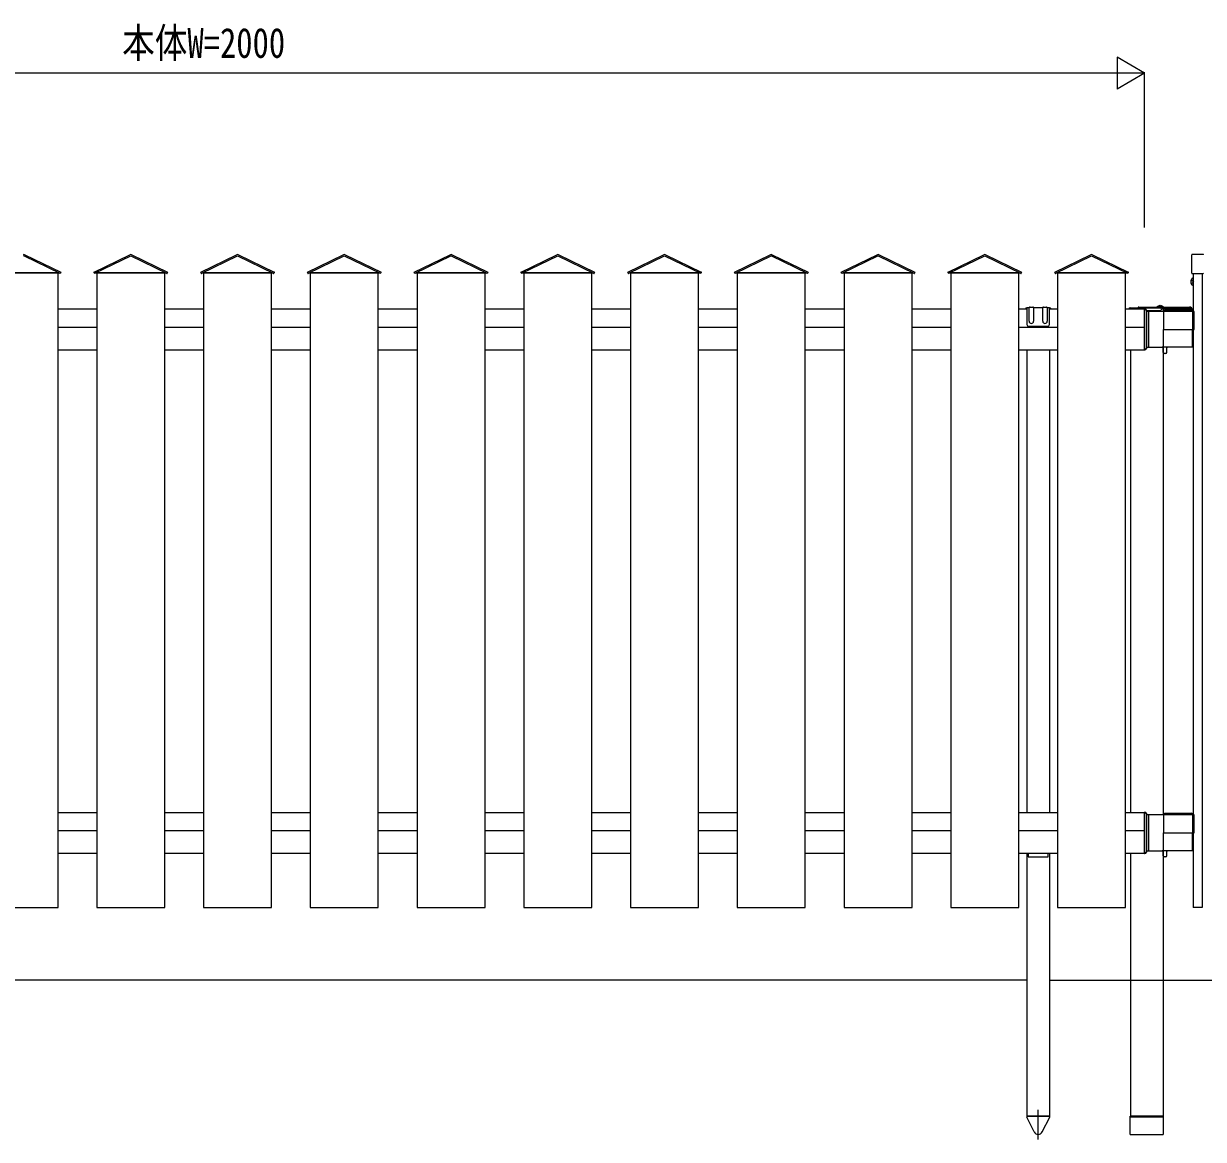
# Model space of a CAD drawing. Units: millimetres, scale not verified. Extents: x -4205 to 4205, y -2970 to 2970.
# Drawn here: x 1292 to 2592, y -1445 to -215 of the extents above; entities that cross this region are included whole.
import ezdxf
from ezdxf.enums import TextEntityAlignment as Align

# ---------------------------------------------------------------- set-up
doc = ezdxf.new("R2010")
doc.units = ezdxf.units.MM
doc.header["$LTSCALE"] = 16
doc.layers.add('0-5_YKK_A1', color=4, linetype='Continuous')
doc.layers.add('0-6_YKK_D', color=6, linetype='Continuous')
doc.styles.add('ＭＳ ゴシック', font='')
doc.styles.get('ＭＳ ゴシック').set_extended_font_data('MS Gothic')

msp = doc.modelspace()

# ---------------------------------------------------------------- linework, layer by layer
at = {"layer": '0-5_YKK_A1'}
for p, q in [((1331.95, -490.54), (1292.54, -471.44)), ((1293.19, -470.09), (1332.61, -489.19)), ((1369.3, -489.19), (1408.71, -470.09)), ((1409.36, -471.44), (1369.95, -490.54)), ((1449.65, -490.54), (1410.24, -471.44)), ((1410.89, -470.09), (1450.31, -489.19)), ((1487, -489.19), (1526.41, -470.09)), ((1527.06, -471.44), (1487.65, -490.54)), ((1567.35, -490.54), (1527.94, -471.44)), ((1528.59, -470.09), (1568.01, -489.19)), ((1604.7, -489.19), (1644.11, -470.09)), ((1644.76, -471.44), (1605.35, -490.54)), ((1685.05, -490.54), (1645.64, -471.44)), ((1646.29, -470.09), (1685.71, -489.19)), ((1722.4, -489.19), (1761.81, -470.09)), ((1762.46, -471.44), (1723.05, -490.54)), ((1802.75, -490.54), (1763.34, -471.44)), ((1763.99, -470.09), (1803.41, -489.19)), ((1840.1, -489.19), (1879.51, -470.09)), ((1880.16, -471.44), (1840.75, -490.54)), ((1920.45, -490.54), (1881.04, -471.44)), ((1881.69, -470.09), (1921.11, -489.19)), ((1957.8, -489.19), (1997.21, -470.09)), ((1997.86, -471.44), (1958.45, -490.54)), ((2038.15, -490.54), (1998.74, -471.44)), ((1999.39, -470.09), (2038.81, -489.19)), ((2075.5, -489.19), (2114.91, -470.09)), ((2115.56, -471.44), (2076.15, -490.54)), ((2155.85, -490.54), (2116.44, -471.44)), ((2117.09, -470.09), (2156.51, -489.19)), ((2193.2, -489.19), (2232.61, -470.09)), ((2233.26, -471.44), (2193.85, -490.54)), ((2273.55, -490.54), (2234.14, -471.44)), ((2234.79, -470.09), (2274.21, -489.19)), ((2310.9, -489.19), (2350.31, -470.09)), ((2350.96, -471.44), (2311.55, -490.54)), ((2391.25, -490.54), (2351.84, -471.44)), ((2352.49, -470.09), (2391.91, -489.19)), ((2428.6, -489.19), (2468.01, -470.09)), ((2468.66, -471.44), (2429.25, -490.54)), ((2508.95, -490.54), (2469.54, -471.44)), ((2470.19, -470.09), (2509.61, -489.19)), ((2579.6, -470.27), (2579.6, -470.04)), ((2579.6, -489.37), (2579.6, -470.27)), ((2592.2, -469.84), (2579.8, -469.84)), ((1253.7, -489.84), (1330.5, -489.84)), ((1329.6, -489.84), (1254.6, -489.84)), ((1332.7, -489.46), (1332.22, -490.45)), ((1369.68, -490.45), (1369.2, -489.46)), ((1371.4, -489.84), (1448.2, -489.84)), ((1372.3, -489.84), (1372.3, -1189.84)), ((1447.3, -489.84), (1372.3, -489.84)), ((1450.4, -489.46), (1449.92, -490.45)), ((1487.38, -490.45), (1486.9, -489.46)), ((1489.1, -489.84), (1565.9, -489.84)), ((1490, -489.84), (1490, -1189.84)), ((1565, -489.84), (1490, -489.84)), ((1568.1, -489.46), (1567.62, -490.45)), ((1605.08, -490.45), (1604.6, -489.46)), ((1606.8, -489.84), (1683.6, -489.84)), ((1607.7, -489.84), (1607.7, -1189.84)), ((1682.7, -489.84), (1607.7, -489.84)), ((1685.8, -489.46), (1685.32, -490.45)), ((1722.78, -490.45), (1722.3, -489.46)), ((1724.5, -489.84), (1801.3, -489.84)), ((1725.4, -489.84), (1725.4, -1189.84)), ((1800.4, -489.84), (1725.4, -489.84)), ((1803.5, -489.46), (1803.02, -490.45)), ((1840.48, -490.45), (1840, -489.46)), ((1842.2, -489.84), (1919, -489.84)), ((1843.1, -489.84), (1843.1, -1189.84)), ((1918.1, -489.84), (1843.1, -489.84)), ((1921.2, -489.46), (1920.72, -490.45)), ((1958.18, -490.45), (1957.7, -489.46)), ((1959.9, -489.84), (2036.7, -489.84)), ((1960.8, -489.84), (1960.8, -1189.84)), ((2035.8, -489.84), (1960.8, -489.84)), ((2038.9, -489.46), (2038.42, -490.45)), ((2075.88, -490.45), (2075.4, -489.46)), ((2077.6, -489.84), (2154.4, -489.84)), ((2078.5, -489.84), (2078.5, -1189.84)), ((2153.5, -489.84), (2078.5, -489.84)), ((2156.6, -489.46), (2156.12, -490.45)), ((2193.58, -490.45), (2193.1, -489.46)), ((2195.3, -489.84), (2272.1, -489.84)), ((2196.2, -489.84), (2196.2, -1189.84)), ((2271.2, -489.84), (2196.2, -489.84)), ((2274.3, -489.46), (2273.82, -490.45)), ((2311.28, -490.45), (2310.8, -489.46)), ((2313, -489.84), (2389.8, -489.84)), ((2313.9, -489.84), (2313.9, -1189.84)), ((2388.9, -489.84), (2313.9, -489.84)), ((2392, -489.46), (2391.52, -490.45)), ((2428.98, -490.45), (2428.5, -489.46)), ((2430.7, -489.84), (2507.5, -489.84)), ((2431.6, -489.84), (2431.6, -1189.84)), ((2506.6, -489.84), (2431.6, -489.84)), ((2509.7, -489.46), (2509.22, -490.45)), ((2579.6, -490.36), (2579.6, -489.37)), ((2579.8, -490.56), (2592.2, -490.56)), ((2581, -490.56), (2581, -1087.64)), ((2591, -490.56), (2591, -1189.84)), ((2578.92, -497.76), (2580.79, -498.69)), ((2578.92, -501.91), (2580.79, -500.98)), ((2580.79, -498.69), (2581.4, -499.84)), ((2580.79, -500.98), (2581.4, -499.84)), ((2581, -495.86), (2581, -503.82)), ((1329.6, -529.84), (1372.3, -529.84)), ((1447.3, -529.84), (1490, -529.84)), ((1565, -529.84), (1607.7, -529.84)), ((1682.7, -529.84), (1725.4, -529.84)), ((1800.4, -529.84), (1843.1, -529.84)), ((1918.1, -529.84), (1960.8, -529.84)), ((2035.8, -529.84), (2078.5, -529.84)), ((2153.5, -529.84), (2196.2, -529.84)), ((2271.2, -529.84), (2313.9, -529.84)), ((2388.9, -529.84), (2397.75, -529.84)), ((2400.25, -528.64), (2397.75, -528.64)), ((2397.75, -528.64), (2397.75, -546.81)), ((2400.25, -543.31), (2400.25, -528.64)), ((2401.25, -527.64), (2404.25, -527.64)), ((2415.25, -528.64), (2405.25, -528.64)), ((2405.25, -528.64), (2405.25, -543.31)), ((2415.25, -543.31), (2415.25, -528.64)), ((2416.25, -527.64), (2419.25, -527.64)), ((2422.75, -528.64), (2420.25, -528.64)), ((2420.25, -528.64), (2420.25, -543.31)), ((2422.75, -546.81), (2422.75, -528.64)), ((2422.75, -529.84), (2431.6, -529.84)), ((2506.6, -529.84), (2527.5, -529.84)), ((2511.53, -528.64), (2577, -528.64)), ((2521.33, -527.64), (2577, -527.64)), ((2527.5, -529.64), (2528, -529.64)), ((2527.5, -529.64), (2527.5, -575.04)), ((2527.5, -574.84), (2527.5, -529.84)), ((2529.5, -531.14), (2529.5, -573.54)), ((2544.7, -531.97), (2529.5, -531.97)), ((2582.2, -532.64), (2529.5, -532.64)), ((2529.5, -532.64), (2529.5, -572.04)), ((2532, -532.64), (2532, -572.04)), ((2548.78, -528.64), (2540.82, -528.64)), ((2542.72, -526.56), (2543.65, -528.43)), ((2543.65, -528.43), (2544.8, -529.04)), ((2544.37, -526.16), (2544.37, -527.04)), ((2544.7, -531.97), (2548.03, -528.64)), ((2577.52, -529.84), (2546.83, -529.84)), ((2548, -529.84), (2548, -532.64)), ((2548.3, -531.64), (2550.03, -530.64)), ((2548.3, -531.64), (2548.3, -532.64)), ((2548.3, -531.64), (2580.7, -531.64)), ((2548.48, -532.64), (2548.48, -552.34)), ((2550.03, -530.64), (2578.97, -530.64)), ((2578.03, -530.64), (2578.03, -530.35)), ((2580.7, -531.64), (2578.97, -530.64)), ((2580.23, -530.87), (2580.23, -531.37)), ((2580.7, -531.64), (2580.7, -532.64)), ((2580.8, -552.34), (2580.8, -532.64)), ((2582.2, -552.34), (2582.2, -532.64)), ((1329.6, -549.84), (1372.3, -549.84)), ((1447.3, -549.84), (1490, -549.84)), ((1565, -549.84), (1607.7, -549.84)), ((1682.7, -549.84), (1725.4, -549.84)), ((1800.4, -549.84), (1843.1, -549.84)), ((1918.1, -549.84), (1960.8, -549.84)), ((2035.8, -549.84), (2078.5, -549.84)), ((2153.5, -549.84), (2196.2, -549.84)), ((2271.2, -549.84), (2313.9, -549.84)), ((2388.9, -549.84), (2431.6, -549.84)), ((2399.75, -548.81), (2420.75, -548.81)), ((2506.6, -549.84), (2527.5, -549.84)), ((2548.2, -552.34), (2548.2, -572.04)), ((2548.2, -552.34), (2580.8, -552.34)), ((2580.52, -572.04), (2580.52, -552.34)), ((2580.8, -552.34), (2582.2, -552.34)), ((2529.5, -572.04), (2548.2, -572.04)), ((2580.52, -572.04), (2546.8, -572.04)), ((2548, -572.04), (2548, -1087.64)), ((2548, -577.84), (2548, -572.04)), ((2552, -577.84), (2552, -572.04)), ((1329.6, -574.84), (1372.3, -574.84)), ((1447.3, -574.84), (1490, -574.84)), ((1565, -574.84), (1607.7, -574.84)), ((1682.7, -574.84), (1725.4, -574.84)), ((1800.4, -574.84), (1843.1, -574.84)), ((1918.1, -574.84), (1960.8, -574.84)), ((2035.8, -574.84), (2078.5, -574.84)), ((2153.5, -574.84), (2196.2, -574.84)), ((2271.2, -574.84), (2313.9, -574.84)), ((2388.9, -574.84), (2431.6, -574.84)), ((2397.75, -574.84), (2397.75, -1084.84)), ((2422.75, -574.84), (2422.75, -1084.84)), ((2506.6, -574.84), (2527.5, -574.84)), ((2512, -574.84), (2512, -1084.84)), ((2527.5, -575.04), (2528, -575.04)), ((2551, -578.84), (2549, -578.84)), ((2552.29, -572.54), (2552.2, -572.54)), ((1329.6, -1084.84), (1372.3, -1084.84)), ((1447.3, -1084.84), (1490, -1084.84)), ((1565, -1084.84), (1607.7, -1084.84)), ((1682.7, -1084.84), (1725.4, -1084.84)), ((1800.4, -1084.84), (1843.1, -1084.84)), ((1918.1, -1084.84), (1960.8, -1084.84)), ((2035.8, -1084.84), (2078.5, -1084.84)), ((2153.5, -1084.84), (2196.2, -1084.84)), ((2271.2, -1084.84), (2313.9, -1084.84)), ((2388.9, -1084.84), (2431.6, -1084.84)), ((2506.6, -1084.84), (2527.5, -1084.84)), ((2527.5, -1084.64), (2528, -1084.64)), ((2527.5, -1084.64), (2527.5, -1130.04)), ((2527.5, -1084.84), (2527.5, -1129.84)), ((2527.5, -1129.84), (2527.5, -1084.84)), ((2529.5, -1086.14), (2529.5, -1128.54)), ((2582.2, -1087.64), (2529.5, -1087.64)), ((2529.5, -1087.64), (2529.5, -1127.04)), ((2532, -1087.64), (2532, -1127.04)), ((2548.3, -1086.64), (2550.03, -1085.64)), ((2548.3, -1086.64), (2548.3, -1087.64)), ((2548.3, -1086.64), (2580.7, -1086.64)), ((2548.48, -1087.64), (2548.48, -1107.34)), ((2550.03, -1085.64), (2578.97, -1085.64)), ((2580.7, -1086.64), (2578.97, -1085.64)), ((2580.7, -1086.64), (2580.7, -1087.64)), ((2580.8, -1107.34), (2580.8, -1087.64)), ((2582.2, -1107.34), (2582.2, -1087.64)), ((1329.6, -1104.84), (1372.3, -1104.84)), ((1447.3, -1104.84), (1490, -1104.84)), ((1565, -1104.84), (1607.7, -1104.84)), ((1682.7, -1104.84), (1725.4, -1104.84)), ((1800.4, -1104.84), (1843.1, -1104.84)), ((1918.1, -1104.84), (1960.8, -1104.84)), ((2035.8, -1104.84), (2078.5, -1104.84)), ((2153.5, -1104.84), (2196.2, -1104.84)), ((2271.2, -1104.84), (2313.9, -1104.84)), ((2388.9, -1104.84), (2431.6, -1104.84)), ((2506.6, -1104.84), (2527.5, -1104.84)), ((2548.2, -1107.34), (2548.2, -1127.04)), ((2548.2, -1107.34), (2580.8, -1107.34)), ((2580.52, -1127.04), (2580.52, -1107.34)), ((2580.8, -1107.34), (2582.2, -1107.34)), ((2581, -1107.34), (2581, -1189.84)), ((1329.6, -1129.84), (1372.3, -1129.84)), ((1447.3, -1129.84), (1490, -1129.84)), ((1565, -1129.84), (1607.7, -1129.84)), ((1682.7, -1129.84), (1725.4, -1129.84)), ((1800.4, -1129.84), (1843.1, -1129.84)), ((1918.1, -1129.84), (1960.8, -1129.84)), ((2035.8, -1129.84), (2078.5, -1129.84)), ((2153.5, -1129.84), (2196.2, -1129.84)), ((2271.2, -1129.84), (2313.9, -1129.84)), ((2388.9, -1129.84), (2431.6, -1129.84)), ((2397.75, -1129.84), (2397.75, -1419.84)), ((2399.25, -1129.84), (2399.25, -1133.84)), ((2421.25, -1133.84), (2421.25, -1129.84)), ((2422.75, -1129.84), (2422.75, -1419.84)), ((2506.6, -1129.84), (2527.5, -1129.84)), ((2512, -1129.84), (2512, -1269.84)), ((2527.5, -1130.04), (2528, -1130.04)), ((2529.5, -1127.04), (2548.2, -1127.04)), ((2580.52, -1127.04), (2546.8, -1127.04)), ((2548, -1127.04), (2548, -1269.84)), ((2548, -1132.84), (2548, -1127.04)), ((2552, -1132.84), (2552, -1127.04)), ((2552.29, -1127.54), (2552.2, -1127.54)), ((2399.25, -1133.84), (2421.25, -1133.84)), ((2551, -1133.84), (2549, -1133.84)), ((2591, -1189.84), (2581, -1189.84)), ((2397.75, -1269.84), (422.75, -1269.84)), ((2422.75, -1269.84), (2730.87, -1269.84)), ((2512, -1269.84), (2512, -1419.84)), ((2410.25, -1445.35), (2410.25, -1412.88)), ((2397.55, -1419.84), (2397.55, -1420.84)), ((2422.95, -1419.84), (2397.55, -1419.84)), ((2405.79, -1437.1), (2397.55, -1420.84)), ((2397.75, -1419.84), (2422.75, -1419.84)), ((2414.71, -1437.1), (2422.95, -1420.84)), ((2422.95, -1420.84), (2422.95, -1419.84)), ((2511.8, -1439.84), (2511.8, -1419.84)), ((2548.2, -1420.84), (2511.8, -1420.84)), ((2548.2, -1419.84), (2548.2, -1439.84)), ((2511.8, -1439.84), (2548.2, -1439.84))]:
    msp.add_line(p, q, dxfattribs=at)
for points in [[(1254.6, -1189.84), (1329.6, -1189.84), (1329.6, -489.84)], [(1372.3, -1189.84), (1447.3, -1189.84), (1447.3, -489.84)], [(1490, -1189.84), (1565, -1189.84), (1565, -489.84)], [(1607.7, -1189.84), (1682.7, -1189.84), (1682.7, -489.84)], [(1725.4, -1189.84), (1800.4, -1189.84), (1800.4, -489.84)], [(1843.1, -1189.84), (1918.1, -1189.84), (1918.1, -489.84)], [(1960.8, -1189.84), (2035.8, -1189.84), (2035.8, -489.84)], [(2078.5, -1189.84), (2153.5, -1189.84), (2153.5, -489.84)], [(2196.2, -1189.84), (2271.2, -1189.84), (2271.2, -489.84)], [(2313.9, -1189.84), (2388.9, -1189.84), (2388.9, -489.84)], [(2431.6, -1189.84), (2506.6, -1189.84), (2506.6, -489.84)], [(2545.22, -526.16), (2545.22, -527.04), (2544.37, -527.04)], [(2546.87, -526.56), (2545.94, -528.43), (2544.8, -529.04)], [(2548, -1269.84), (2548, -1419.84), (2512, -1419.84)]]:
    msp.add_lwpolyline(points, dxfattribs=at)
for centre, radius, start, end in [((1292.1, -472.34), 2.5, 64.142, 115.858), ((1292.1, -472.34), 1, 64.142, 115.858), ((1409.8, -472.34), 2.5, 64.142, 115.858), ((1409.8, -472.34), 1, 64.142, 115.858), ((1527.5, -472.34), 2.5, 64.142, 115.858), ((1527.5, -472.34), 1, 64.142, 115.858), ((1645.2, -472.34), 2.5, 64.142, 115.858), ((1645.2, -472.34), 1, 64.142, 115.858), ((1762.9, -472.34), 2.5, 64.142, 115.858), ((1762.9, -472.34), 1, 64.142, 115.858), ((1880.6, -472.34), 2.5, 64.142, 115.858), ((1880.6, -472.34), 1, 64.142, 115.858), ((1998.3, -472.34), 2.5, 64.142, 115.858), ((1998.3, -472.34), 1, 64.142, 115.858), ((2116, -472.34), 2.5, 64.142, 115.858), ((2116, -472.34), 1, 64.142, 115.858), ((2233.7, -472.34), 2.5, 64.142, 115.858), ((2233.7, -472.34), 1, 64.142, 115.858), ((2351.4, -472.34), 2.5, 64.142, 115.858), ((2351.4, -472.34), 1, 64.142, 115.858), ((2469.1, -472.34), 2.5, 64.142, 115.858), ((2469.1, -472.34), 1, 64.142, 115.858), ((2579.8, -470.04), 0.2, 90, 180), ((2592.2, -470.04), 0.2, 0, 90), ((1332.04, -490.36), 0.2, 244.142, 334.142), ((1332.52, -489.37), 0.2, 334.142, 64.142), ((1369.38, -489.37), 0.2, 115.858, 205.858), ((1369.86, -490.36), 0.2, 205.858, 295.858), ((1449.74, -490.36), 0.2, 244.142, 334.142), ((1450.22, -489.37), 0.2, 334.142, 64.142), ((1487.08, -489.37), 0.2, 115.858, 205.858), ((1487.56, -490.36), 0.2, 205.858, 295.858), ((1567.44, -490.36), 0.2, 244.142, 334.142), ((1567.92, -489.37), 0.2, 334.142, 64.142), ((1604.78, -489.37), 0.2, 115.858, 205.858), ((1605.26, -490.36), 0.2, 205.858, 295.858), ((1685.14, -490.36), 0.2, 244.142, 334.142), ((1685.62, -489.37), 0.2, 334.142, 64.142), ((1722.48, -489.37), 0.2, 115.858, 205.858), ((1722.96, -490.36), 0.2, 205.858, 295.858), ((1802.84, -490.36), 0.2, 244.142, 334.142), ((1803.32, -489.37), 0.2, 334.142, 64.142), ((1840.18, -489.37), 0.2, 115.858, 205.858), ((1840.66, -490.36), 0.2, 205.858, 295.858), ((1920.54, -490.36), 0.2, 244.142, 334.142), ((1921.02, -489.37), 0.2, 334.142, 64.142), ((1957.88, -489.37), 0.2, 115.858, 205.858), ((1958.36, -490.36), 0.2, 205.858, 295.858), ((2038.24, -490.36), 0.2, 244.142, 334.142), ((2038.72, -489.37), 0.2, 334.142, 64.142), ((2075.58, -489.37), 0.2, 115.858, 205.858), ((2076.06, -490.36), 0.2, 205.858, 295.858), ((2155.94, -490.36), 0.2, 244.142, 334.142), ((2156.42, -489.37), 0.2, 334.142, 64.142), ((2193.28, -489.37), 0.2, 115.858, 205.858), ((2193.76, -490.36), 0.2, 205.858, 295.858), ((2273.64, -490.36), 0.2, 244.142, 334.142), ((2274.12, -489.37), 0.2, 334.142, 64.142), ((2310.98, -489.37), 0.2, 115.858, 205.858), ((2311.46, -490.36), 0.2, 205.858, 295.858), ((2391.34, -490.36), 0.2, 244.142, 334.142), ((2391.82, -489.37), 0.2, 334.142, 64.142), ((2428.68, -489.37), 0.2, 115.858, 205.858), ((2429.16, -490.36), 0.2, 205.858, 295.858), ((2509.04, -490.36), 0.2, 244.142, 334.142), ((2509.52, -489.37), 0.2, 334.142, 64.142), ((2579.8, -490.36), 0.2, 180, 270), ((2592.2, -490.36), 0.2, 270, 0), ((2583.8, -499.84), 5.3, 127.71409, 232.28591), ((2580.73, -495.86), 0.274, 0, 127.71409), ((2580.73, -503.82), 0.274, 232.28591, 0), ((2397.75, -530.34), 1.7, 90, 162.90146), ((2397.75, -530.34), 0.5, 90, 91.50659), ((2401.25, -528.64), 1, 90, 180), ((2404.25, -528.64), 1, 0, 90), ((2416.25, -528.64), 1, 90, 180), ((2419.25, -528.64), 1, 0, 90), ((2422.75, -530.34), 1.7, 17.09854, 90), ((2422.75, -530.34), 0.5, 88.49341, 90), ((2511.53, -529.84), 1.2, 90, 180), ((2521.33, -528.64), 1, 90, 180), ((2528, -531.14), 1.5, 0, 90), ((2540.82, -528.37), 0.274, 142.28591, 270), ((2544.8, -531.44), 5.3, 134.1942, 142.28591), ((2544.8, -531.44), 5.3, 94.59941, 134.1942), ((2544.8, -531.44), 5.3, 45.8058, 85.40059), ((2544.8, -531.44), 5.3, 37.71409, 45.8058), ((2548.78, -528.37), 0.274, 270, 37.71409), ((2577, -530.84), 3.2, 358.5, 90), ((2577, -530.84), 2.2, 1.67737, 90), ((2577.52, -530.34), 0.5, 358.5, 90), ((2402.75, -543.31), 2.5, 180, 0), ((2417.75, -543.31), 2.5, 180, 0), ((2399.75, -546.81), 2, 180, 270), ((2420.75, -546.81), 2, 270, 0), ((2548.4, -567.84), 6.1, 309.60193, 316.48433), ((2528, -573.54), 1.5, 270, 0), ((2549, -577.84), 1, 180, 270), ((2551, -577.84), 1, 270, 0), ((2552.2, -572.34), 0.2, 180, 270), ((2528, -1086.14), 1.5, 0, 90), ((2528, -1128.54), 1.5, 270, 0), ((2552.2, -1127.34), 0.2, 180, 270), ((2548.4, -1122.84), 6.1, 309.60193, 316.4867), ((2549, -1132.84), 1, 180, 270), ((2551, -1132.84), 1, 270, 0), ((2410.25, -1434.84), 5, 206.87405, 333.12595)]:
    msp.add_arc(centre, radius, start, end, dxfattribs=at)
at = {"layer": '0-6_YKK_D'}
for p, q in [((2527.5, -269.84), (2497.19, -252.34)), ((2497.19, -252.34), (2497.19, -287.34)), ((2492.5, -269.84), (562.5, -269.84)), ((2527.5, -269.84), (2466.88, -269.84)), ((2527.5, -269.84), (2497.19, -287.34)), ((2527.5, -439.84), (2527.5, -268.84))]:
    msp.add_line(p, q, dxfattribs=at)

# ---------------------------------------------------------------- texts
at = {"layer": '0-6_YKK_D', "style": 'ＭＳ ゴシック', "width": 0.8}
msp.add_text('本体W=2000', height=32.99, dxfattribs=at).set_placement((1400.3, -262.84), align=Align.BOTTOM_LEFT)

doc.saveas('drawing.dxf')
